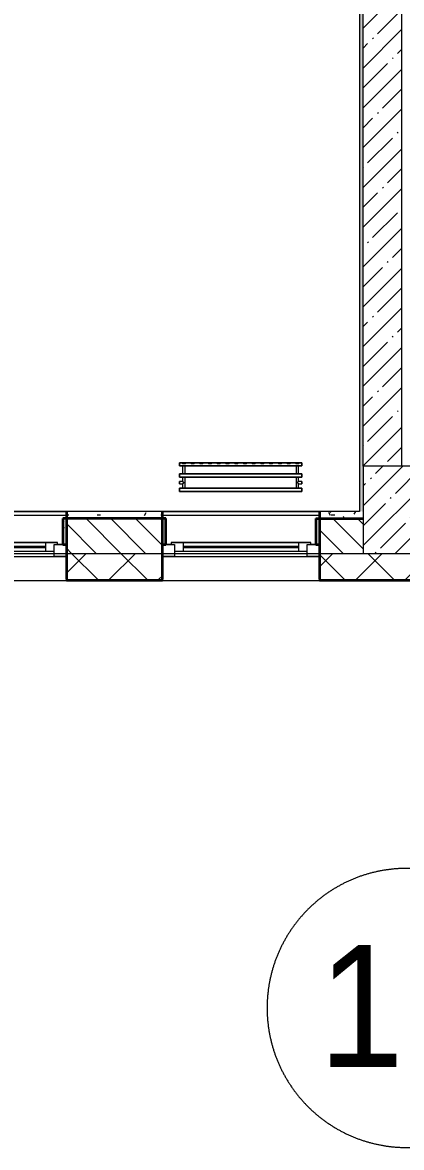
# Model space of a CAD drawing. Header units: millimetres. Extents: x 3914 to 443608, y -156176 to 78197.
# Drawn here: x 378878 to 381050, y -149483 to -143033 of the extents above; entities that cross this region are included whole.
import ezdxf

# ---------------------------------------------------------------- set-up
doc = ezdxf.new("R2010")
doc.units = ezdxf.units.MM
doc.linetypes.add('50_200_ШТРИХ_1Т_ш5_п1_п1_', pattern=[700, 500, -100, 0, -100])
for name, color, linetype, lineweight in [('A-FLOR', 7, 'Continuous', 9), ('A-GLAZ', 7, 'Continuous', 9), ('A-GLAZ-1', 7, 'Continuous', 5), ('A-WALL', 7, 'Continuous', 5), ('A-WALL-1', 7, 'Continuous', 35), ('I-WALL', 7, 'Continuous', 5), ('S-COLS', 7, 'Continuous', 9), ('S-COLS-1', 7, 'Continuous', 5), ('Оси', 7, 'Continuous', 9), ('Оси-1', 7, '50_200_ШТРИХ_1Т_ш5_п1_п1_', 9)]:
    doc.layers.add(name, color=color, linetype=linetype, lineweight=lineweight)
doc.layers.add('A-WALL-FNSH-1', color=9, linetype='Continuous', lineweight=5, true_color=0x808080)
doc.layers.add('M-EQPM-1', color=7, linetype='Continuous', lineweight=9, true_color=0xb2b2b2)
doc.styles.add('Arial', font='arial.ttf', dxfattribs={"width": 0.9, "height": 700})
pattern_1 = [(0, (315419.7, -145976.68), (243.84, 60.96), [20.117, -162.763, 20.117, -162.763, -975.36]), (0, (315419.7, -145976.68), (243.84, 60.96), [-365.76, 20.117, -345.643, 20.117, -162.763, -426.72]), (0, (315419.7, -145976.68), (243.84, 60.96), [-914.4, 20.117, -101.803, 20.117, -284.683]), (120, (315511.14, -145946.2), (-174.71291, 180.691634), [20.117, -162.763, 20.117, -162.763, -975.36]), (120, (315511.14, -145946.2), (-174.71291, 180.691634), [-365.76, 20.117, -345.643, 20.117, -162.763, -426.72]), (120, (315511.14, -145946.2), (-174.71291, 180.691634), [-914.4, 20.117, -101.803, 20.117, -284.683]), (240, (315541.62, -145824.28), (-69.12709, -241.651634), [20.117, -162.763, 20.117, -162.763, -975.36]), (240, (315541.62, -145824.28), (-69.12709, -241.651634), [-365.76, 20.117, -345.643, 20.117, -162.763, -426.72]), (240, (315541.62, -145824.28), (-69.12709, -241.651634), [-914.4, 20.117, -101.803, 20.117, -284.683])]

# ---------------------------------------------------------------- blocks, each defined once
blk = doc.blocks.new('BSC_Колонна _Прямоугольная - 500х500-V523-Объем проектирования 3 этажа')
at = {"layer": 'S-COLS-1'}
h = blk.add_hatch(dxfattribs=at)
h.set_pattern_fill('FP_16', color=256, style=0, pattern_type=2)
h.set_pattern_definition([(45, (-65660, -150), (-114.04925, 114.04925), []), (45, (-65545.95, -150), (-114.04925, 114.04925), [201.613, -40.323, 6.706, -33.617])])
h.paths.add_polyline_path([(-219.2, -250), (250, -250), (250, 250), (-250, 250), (-250, -250)])
for p, q in [((250, 250), (-250, 250)), ((-250, 250), (-250, -250)), ((250, -250), (250, 250)), ((-250, -250), (250, -250))]:
    blk.add_line(p, q, dxfattribs=at)
blk = doc.blocks.new('120_Окно_СКБ_1Ст - 120_Окно_СКБ_1Ст 900х2500_h_-22445987-Объем проектирования 3 этажа')
at = {"layer": 'A-GLAZ'}
for p, q in [((-450, -127), (-450, -57)), ((-450, -57), (-380, -57)), ((-380, -57), (-380, -127)), ((380, -127), (380, -57)), ((380, -57), (450, -57)), ((450, -57), (450, -127)), ((-380, -127), (-450, -127)), ((-380, -127), (-400, -127)), ((-400, -127), (-400, -137)), ((380, -87), (-380, -87)), ((-380, -87), (-380, -127)), ((-330, -137), (-330, -87)), ((330, -137), (330, -87)), ((380, -127), (380, -87)), ((450, -127), (380, -127)), ((400, -127), (380, -127)), ((400, -137), (400, -127)), ((-400, -137), (400, -137)), ((400, -137), (-400, -137))]:
    blk.add_line(p, q, dxfattribs=at)
at = {"layer": 'A-GLAZ-1'}
for p, q in [((450, -57), (-450, -57)), ((-430, -127), (-400, -127)), ((-330, -107), (330, -107)), ((330, -117), (-330, -117)), ((400, -127), (430, -127))]:
    blk.add_line(p, q, dxfattribs=at)
blk = doc.blocks.new('120_Окно_СКБ_2Ст - 120_Окно_СКБ_2Ст 2100х2400 _мал створка справа_-22446225-Объем проектирования 3 этажа')
at = {"layer": 'A-GLAZ'}
for p, q in [((-1050, -127), (-1050, -57)), ((-1050, -57), (-980, -57)), ((-980, -57), (-980, -127)), ((150, -127), (150, -57)), ((150, -57), (220, -57)), ((220, -57), (220, -127)), ((980, -127), (980, -57)), ((980, -57), (1050, -57)), ((1050, -57), (1050, -127)), ((-980, -127), (-1050, -127)), ((-980, -127), (-1000, -127)), ((-1000, -127), (-1000, -137)), ((150, -87), (-980, -87)), ((-980, -87), (-980, -127)), ((-930, -137), (-930, -87)), ((100, -137), (100, -87)), ((150, -127), (150, -87)), ((220, -127), (150, -127)), ((170, -127), (150, -127)), ((170, -137), (170, -127)), ((220, -127), (200, -127)), ((200, -127), (200, -137)), ((980, -87), (220, -87)), ((220, -87), (220, -127)), ((270, -137), (270, -87)), ((930, -137), (930, -87)), ((980, -127), (980, -87)), ((1050, -127), (980, -127)), ((1000, -127), (980, -127)), ((1000, -137), (1000, -127)), ((-1000, -137), (170, -137)), ((170, -137), (-1000, -137)), ((200, -137), (1000, -137)), ((1000, -137), (200, -137))]:
    blk.add_line(p, q, dxfattribs=at)
at = {"layer": 'A-GLAZ-1'}
for p, q in [((1050, -57), (-1050, -57)), ((-1030, -127), (-1000, -127)), ((-930, -107), (100, -107)), ((100, -117), (-930, -117)), ((170, -127), (200, -127)), ((270, -107), (930, -107)), ((930, -117), (270, -117)), ((1000, -127), (1030, -127))]:
    blk.add_line(p, q, dxfattribs=at)
blk = doc.blocks.new('radiator_prado_classic_z_tip_30_po exemplyaru - Classic Z Тип 30-500-V666-Объем проектирования 3 этажа')
at = {"layer": 'M-EQPM-1'}
for p, q in [((0, 228), (0, 210)), ((700, 228), (0, 228)), ((0, 210), (0, 228)), ((0, 228), (12.5, 228)), ((0, 210), (700, 210)), ((17.8, 210), (0, 210)), ((12.5, 228), (37.5, 228)), ((37.5, 228), (12.5, 228)), ((12.5, 228), (37.5, 228)), ((12.5, 228), (17.5, 223)), ((12.5, 228), (17.5, 223)), ((32.5, 223), (17.5, 223)), ((17.5, 223), (32.5, 223)), ((17.5, 210), (17.5, 164)), ((17.5, 210), (17.5, 164)), ((17.8, 210), (17.5, 210)), ((17.5, 210), (17.8, 210)), ((17.8, 210), (17.5, 210)), ((17.5, 210), (17.8, 210)), ((18.5, 210), (17.8, 210)), ((17.8, 210), (32.2, 210)), ((32.2, 210), (17.8, 210)), ((17.8, 210), (31.5, 210)), ((19.7, 210), (18.5, 210)), ((25, 210), (19.7, 210)), ((26.9, 210), (25, 210)), ((30.3, 210), (26.9, 210)), ((32.2, 210), (30.3, 210)), ((31.5, 210), (32.5, 210)), ((32.5, 210), (32.2, 210)), ((32.2, 210), (32.5, 210)), ((32.5, 210), (32.2, 210)), ((667.8, 210), (32.2, 210)), ((32.5, 223), (37.5, 228)), ((37.5, 228), (32.5, 223)), ((32.5, 164), (32.5, 210)), ((32.5, 164), (32.5, 210)), ((37.5, 228), (62.5, 228)), ((62.5, 228), (87.5, 228)), ((87.5, 228), (62.5, 228)), ((62.5, 228), (87.5, 228)), ((62.5, 228), (67.5, 223)), ((62.5, 228), (67.5, 223)), ((82.5, 223), (67.5, 223)), ((67.5, 223), (82.5, 223)), ((82.5, 223), (87.5, 228)), ((87.5, 228), (82.5, 223)), ((87.5, 228), (112.5, 228)), ((112.5, 228), (137.5, 228)), ((137.5, 228), (112.5, 228)), ((112.5, 228), (137.5, 228)), ((112.5, 228), (117.5, 223)), ((112.5, 228), (117.5, 223)), ((132.5, 223), (117.5, 223)), ((117.5, 223), (132.5, 223)), ((132.5, 223), (137.5, 228)), ((137.5, 228), (132.5, 223)), ((137.5, 228), (162.5, 228)), ((162.5, 228), (187.5, 228)), ((187.5, 228), (162.5, 228)), ((162.5, 228), (187.5, 228)), ((162.5, 228), (167.5, 223)), ((162.5, 228), (167.5, 223)), ((182.5, 223), (167.5, 223)), ((167.5, 223), (182.5, 223)), ((182.5, 223), (187.5, 228)), ((187.5, 228), (182.5, 223)), ((187.5, 228), (212.5, 228)), ((212.5, 228), (237.5, 228)), ((237.5, 228), (212.5, 228)), ((212.5, 228), (237.5, 228)), ((212.5, 228), (217.5, 223)), ((212.5, 228), (217.5, 223)), ((232.5, 223), (217.5, 223)), ((217.5, 223), (232.5, 223)), ((232.5, 223), (237.5, 228)), ((237.5, 228), (232.5, 223)), ((237.5, 228), (262.5, 228)), ((262.5, 228), (287.5, 228)), ((287.5, 228), (262.5, 228)), ((262.5, 228), (287.5, 228)), ((262.5, 228), (267.5, 223)), ((262.5, 228), (267.5, 223)), ((282.5, 223), (267.5, 223)), ((267.5, 223), (282.5, 223)), ((282.5, 223), (287.5, 228)), ((287.5, 228), (282.5, 223)), ((287.5, 228), (312.5, 228)), ((312.5, 228), (337.5, 228)), ((337.5, 228), (312.5, 228)), ((312.5, 228), (337.5, 228)), ((312.5, 228), (317.5, 223)), ((312.5, 228), (317.5, 223)), ((332.5, 223), (317.5, 223)), ((317.5, 223), (332.5, 223)), ((332.5, 223), (337.5, 228)), ((337.5, 228), (332.5, 223)), ((337.5, 228), (362.5, 228)), ((362.5, 228), (387.5, 228)), ((387.5, 228), (362.5, 228)), ((362.5, 228), (387.5, 228)), ((362.5, 228), (367.5, 223)), ((362.5, 228), (367.5, 223)), ((382.5, 223), (367.5, 223)), ((367.5, 223), (382.5, 223)), ((382.5, 223), (387.5, 228)), ((387.5, 228), (382.5, 223)), ((387.5, 228), (412.5, 228)), ((412.5, 228), (437.5, 228)), ((437.5, 228), (412.5, 228)), ((412.5, 228), (437.5, 228)), ((412.5, 228), (417.5, 223)), ((412.5, 228), (417.5, 223)), ((432.5, 223), (417.5, 223)), ((417.5, 223), (432.5, 223)), ((432.5, 223), (437.5, 228)), ((437.5, 228), (432.5, 223)), ((437.5, 228), (462.5, 228)), ((462.5, 228), (487.5, 228)), ((487.5, 228), (462.5, 228)), ((462.5, 228), (487.5, 228)), ((462.5, 228), (467.5, 223)), ((462.5, 228), (467.5, 223)), ((482.5, 223), (467.5, 223)), ((467.5, 223), (482.5, 223)), ((482.5, 223), (487.5, 228)), ((487.5, 228), (482.5, 223)), ((487.5, 228), (512.5, 228)), ((512.5, 228), (537.5, 228)), ((537.5, 228), (512.5, 228)), ((512.5, 228), (537.5, 228)), ((512.5, 228), (517.5, 223)), ((512.5, 228), (517.5, 223)), ((532.5, 223), (517.5, 223)), ((517.5, 223), (532.5, 223)), ((532.5, 223), (537.5, 228)), ((537.5, 228), (532.5, 223)), ((538.6, 228), (562.5, 228)), ((562.5, 228), (587.5, 228)), ((587.5, 228), (562.5, 228)), ((562.5, 228), (587.5, 228)), ((562.5, 228), (567.5, 223)), ((562.5, 228), (567.5, 223)), ((582.5, 223), (567.5, 223)), ((567.5, 223), (582.5, 223)), ((582.5, 223), (587.5, 228)), ((587.5, 228), (582.5, 223)), ((587.5, 228), (612.5, 228)), ((612.5, 228), (637.5, 228)), ((637.5, 228), (612.5, 228)), ((612.5, 228), (637.5, 228)), ((612.5, 228), (617.5, 223)), ((617.5, 223), (612.5, 228)), ((632.5, 223), (617.5, 223)), ((617.5, 223), (632.5, 223)), ((632.5, 223), (637.5, 228)), ((637.5, 228), (632.5, 223)), ((637.5, 228), (662.5, 228)), ((662.5, 228), (687.5, 228)), ((687.5, 228), (662.5, 228)), ((662.5, 228), (687.5, 228)), ((662.5, 228), (667.5, 223)), ((662.5, 228), (667.5, 223)), ((682.5, 223), (667.5, 223)), ((667.5, 223), (682.5, 223)), ((667.5, 210), (667.5, 164)), ((667.5, 210), (667.5, 164)), ((667.8, 210), (667.5, 210)), ((667.5, 210), (669.7, 210)), ((667.8, 210), (667.5, 210)), ((667.5, 210), (667.8, 210)), ((682.2, 210), (667.8, 210)), ((669.7, 210), (667.8, 210)), ((667.8, 210), (682.2, 210)), ((669.7, 210), (682.5, 210)), ((671.2, 210), (669.7, 210)), ((673.1, 210), (671.2, 210)), ((675, 210), (673.1, 210)), ((676.9, 210), (675, 210)), ((678.7, 210), (676.9, 210)), ((680.3, 210), (678.7, 210)), ((681.5, 210), (680.3, 210)), ((682.2, 210), (681.5, 210)), ((682.5, 210), (682.2, 210)), ((682.5, 210), (682.2, 210)), ((682.2, 210), (682.5, 210)), ((700, 210), (682.2, 210)), ((682.5, 223), (687.5, 228)), ((687.5, 228), (682.5, 223)), ((682.5, 164), (682.5, 210)), ((682.5, 164), (682.5, 210)), ((687.5, 228), (700, 228)), ((700, 210), (700, 228)), ((700, 228), (700, 210)), ((700, 164), (0, 164)), ((0, 164), (0, 146)), ((0, 146), (0, 164)), ((0, 164), (17.8, 164)), ((0, 146), (700, 146)), ((18.5, 146), (0, 146)), ((17.8, 164), (17.5, 164)), ((17.5, 164), (17.8, 164)), ((17.8, 164), (17.5, 164)), ((17.5, 164), (19.7, 164)), ((17.5, 146), (17.5, 121.5)), ((17.5, 146), (17.5, 121.5)), ((17.5, 146), (18.5, 146)), ((18.5, 146), (17.5, 146)), ((17.5, 146), (18.5, 146)), ((23.1, 146), (17.5, 146)), ((21.2, 164), (17.8, 164)), ((17.8, 164), (32.2, 164)), ((32.2, 164), (17.8, 164)), ((18.5, 146), (19.7, 146)), ((32.2, 146), (18.5, 146)), ((18.5, 146), (32.2, 146)), ((19.7, 164), (32.5, 164)), ((19.7, 146), (21.2, 146)), ((23.1, 164), (21.2, 164)), ((21.2, 146), (23.1, 146)), ((25, 164), (23.1, 164)), ((23.1, 146), (32.2, 146)), ((32.5, 146), (23.1, 146)), ((26.9, 164), (25, 164)), ((28.7, 164), (26.9, 164)), ((30.3, 164), (28.7, 164)), ((31.5, 164), (30.3, 164)), ((32.2, 164), (31.5, 164)), ((32.5, 164), (32.2, 164)), ((32.2, 164), (32.5, 164)), ((32.5, 164), (32.2, 164)), ((32.2, 164), (667.8, 164)), ((32.2, 146), (32.5, 146)), ((32.5, 146), (32.2, 146)), ((32.2, 146), (32.5, 146)), ((667.8, 146), (32.2, 146)), ((32.5, 82), (32.5, 146)), ((32.5, 82), (32.5, 146)), ((667.8, 164), (667.5, 164)), ((667.5, 164), (667.8, 164)), ((667.8, 164), (667.5, 164)), ((667.5, 164), (667.8, 164)), ((667.5, 146), (667.5, 82)), ((667.5, 146), (667.5, 82)), ((667.5, 146), (667.8, 146)), ((667.8, 146), (667.5, 146)), ((667.5, 146), (667.8, 146)), ((667.8, 146), (667.5, 146)), ((682.2, 164), (667.8, 164)), ((667.8, 164), (668.5, 164)), ((681.5, 164), (667.8, 164)), ((667.8, 164), (682.2, 164)), ((667.8, 146), (681.5, 146)), ((668.5, 146), (667.8, 146)), ((667.8, 146), (680.3, 146)), ((681.5, 146), (667.8, 146)), ((668.5, 164), (669.7, 164)), ((669.7, 146), (668.5, 146)), ((669.7, 164), (671.2, 164)), ((671.2, 146), (669.7, 146)), ((671.2, 164), (673.1, 164)), ((673.1, 146), (671.2, 146)), ((673.1, 164), (675, 164)), ((675, 146), (673.1, 146)), ((675, 164), (681.5, 164)), ((676.9, 146), (675, 146)), ((678.7, 146), (676.9, 146)), ((680.3, 146), (678.7, 146)), ((681.5, 146), (680.3, 146)), ((680.3, 146), (681.5, 146)), ((681.5, 164), (682.2, 164)), ((682.2, 164), (681.5, 164)), ((681.5, 146), (682.5, 146)), ((682.2, 146), (681.5, 146)), ((681.5, 146), (682.2, 146)), ((682.2, 146), (681.5, 146)), ((700, 146), (681.5, 146)), ((682.5, 164), (682.2, 164)), ((682.2, 164), (682.5, 164)), ((682.5, 164), (682.2, 164)), ((682.2, 164), (682.5, 164)), ((682.2, 164), (700, 164)), ((682.5, 146), (682.2, 146)), ((682.2, 146), (682.5, 146)), ((682.5, 146), (682.2, 146)), ((682.5, 121.5), (682.5, 146)), ((682.5, 121.5), (682.5, 146)), ((700, 146), (700, 164)), ((700, 164), (700, 146)), ((17.5, 121.5), (0, 121.5)), ((17.5, 121.5), (0, 121.5)), ((0, 121.5), (0, 120.5)), ((0, 106.5), (0, 121.5)), ((0, 120.5), (0, 115.9)), ((0, 120.5), (0, 119.3)), ((0, 114), (0, 120.5)), ((0, 120.5), (0, 120.5)), ((0, 119.3), (0, 117.8)), ((0, 117.8), (0, 114)), ((0, 115.9), (0, 112.1)), ((0, 114), (0, 110.3)), ((0, 107.5), (0, 114)), ((0, 112.1), (0, 108.7)), ((0, 110.3), (0, 108.7)), ((0, 108.7), (0, 107.5)), ((0, 108.7), (0, 107.5)), ((0, 107.5), (0, 106.5)), ((0, 107.5), (0, 107.5)), ((0, 106.5), (17.5, 106.5)), ((0, 106.5), (17.5, 106.5)), ((700, 82), (0, 82)), ((0, 82), (0, 64)), ((0, 64), (0, 82)), ((0, 82), (18.5, 82)), ((17.5, 106.5), (17.5, 82)), ((17.5, 106.5), (17.5, 82)), ((18.5, 82), (17.5, 82)), ((17.5, 82), (18.5, 82)), ((18.5, 82), (17.5, 82)), ((17.5, 82), (30.3, 82)), ((19.7, 82), (18.5, 82)), ((18.5, 82), (32.2, 82)), ((32.2, 82), (18.5, 82)), ((21.2, 82), (19.7, 82)), ((32.2, 82), (21.2, 82)), ((30.3, 82), (32.5, 82)), ((32.5, 82), (32.2, 82)), ((32.2, 82), (32.5, 82)), ((32.5, 82), (32.2, 82)), ((32.2, 82), (667.8, 82)), ((667.8, 82), (667.5, 82)), ((667.5, 82), (667.8, 82)), ((667.8, 82), (667.5, 82)), ((667.5, 82), (667.8, 82)), ((681.5, 82), (667.8, 82)), ((667.8, 82), (668.5, 82)), ((681.5, 82), (667.8, 82)), ((667.8, 82), (681.5, 82)), ((668.5, 82), (669.7, 82)), ((669.7, 82), (671.2, 82)), ((671.2, 82), (673.1, 82)), ((673.1, 82), (675, 82)), ((675, 82), (676.9, 82)), ((676.9, 82), (678.7, 82)), ((678.7, 82), (680.3, 82)), ((680.3, 82), (681.5, 82)), ((682.5, 82), (681.5, 82)), ((681.5, 82), (682.2, 82)), ((682.5, 82), (681.5, 82)), ((681.5, 82), (682.5, 82)), ((681.5, 82), (700, 82)), ((682.2, 82), (682.5, 82)), ((700, 121.5), (682.5, 121.5)), ((700, 121.5), (682.5, 121.5)), ((682.5, 82), (682.5, 106.5)), ((682.5, 106.5), (700, 106.5)), ((682.5, 82), (682.5, 106.5)), ((682.5, 106.5), (700, 106.5)), ((700, 121.5), (700, 106.5)), ((700, 120.5), (700, 121.5)), ((700, 121.5), (700, 120.5)), ((700, 120.5), (700, 121.5)), ((700, 119.3), (700, 120.5)), ((700, 120.5), (700, 112.1)), ((700, 107.5), (700, 120.5)), ((700, 107.5), (700, 119.3)), ((700, 112.1), (700, 107.5)), ((700, 106.5), (700, 107.5)), ((700, 107.5), (700, 106.5)), ((700, 106.5), (700, 107.5)), ((700, 64), (700, 82)), ((700, 82), (700, 64)), ((700, 64), (0, 64)), ((0, 64), (700, 64))]:
    blk.add_line(p, q, dxfattribs=at)
for points, knots in [([(18.5, 120.5), (18.4, 120.6), (18.3, 120.7), (18.1, 120.9), (17.9, 121.1), (17.8, 121.2), (17.7, 121.3), (17.5, 121.5), (17.5, 121.5), (17.5, 121.5)], [0.7142857, 0.7142857, 0.7142857, 0.7142857, 0.75, 0.7857143, 0.8214286, 0.8571429, 0.8928571, 0.9285714, 1, 1, 1, 1]), ([(17.5, 121.5), (17.5, 121.5), (17.5, 121.5), (17.7, 121.3), (17.8, 121.2), (17.9, 121.1), (18.1, 120.9), (18.3, 120.7), (18.4, 120.6), (18.5, 120.5)], [0, 0, 0, 0, 0.0714286, 0.1071429, 0.1428571, 0.1785714, 0.2142857, 0.25, 0.2857143, 0.2857143, 0.2857143, 0.2857143]), ([(17.5, 121.5), (17.5, 121.5), (17.5, 121.5), (17.7, 121.3), (17.8, 121.2), (17.9, 121.1), (18.1, 120.9), (18.3, 120.7), (18.4, 120.6), (18.5, 120.5)], [0, 0, 0, 0, 0.0714286, 0.1071429, 0.1428571, 0.1785714, 0.2142857, 0.25, 0.2857143, 0.2857143, 0.2857143, 0.2857143]), ([(25, 114), (24.5, 114.5), (23.6, 115.4), (22.4, 116.6), (21.6, 117.4), (21.1, 117.9), (20.8, 118.2), (20.5, 118.5), (20.2, 118.8), (19.8, 119.1), (19.6, 119.4), (19.3, 119.7), (19, 120), (18.7, 120.3), (18.5, 120.5), (18.3, 120.7), (18.1, 120.9), (17.9, 121.1), (17.8, 121.2), (17.7, 121.3), (17.5, 121.5), (17.5, 121.5), (17.5, 121.5)], [0, 0, 0, 0, 0.142857, 0.285714, 0.357143, 0.392857, 0.428571, 0.464286, 0.5, 0.535714, 0.571429, 0.607143, 0.642857, 0.678571, 0.714286, 0.75, 0.785714, 0.821429, 0.857143, 0.892857, 0.928571, 1, 1, 1, 1]), ([(17.5, 106.5), (17.5, 106.5), (17.5, 106.5), (17.7, 106.7), (17.8, 106.8), (17.9, 106.9), (18.1, 107.1), (18.3, 107.3), (18.5, 107.5), (18.7, 107.7), (19, 108), (19.3, 108.3), (19.6, 108.6), (19.8, 108.9), (20.3, 109.3), (20.7, 109.7), (21.1, 110.1), (21.6, 110.6), (22.4, 111.4), (23.6, 112.6), (24.5, 113.5), (25, 114)], [0, 0, 0, 0, 0.071429, 0.107143, 0.142857, 0.178571, 0.214286, 0.25, 0.285714, 0.321429, 0.357143, 0.392857, 0.428571, 0.464286, 0.5, 0.571429, 0.607143, 0.642857, 0.714286, 0.857143, 1, 1, 1, 1]), ([(17.5, 106.5), (17.5, 106.5), (17.5, 106.5), (17.7, 106.7), (17.8, 106.8), (17.9, 106.9), (18.1, 107.1), (18.3, 107.3), (18.4, 107.4), (18.5, 107.5)], [0, 0, 0, 0, 0.0714286, 0.1071429, 0.1428571, 0.1785714, 0.2142857, 0.25, 0.2857143, 0.2857143, 0.2857143, 0.2857143]), ([(18.5, 107.5), (18.4, 107.4), (18.3, 107.3), (18.1, 107.1), (17.9, 106.9), (17.8, 106.8), (17.7, 106.7), (17.5, 106.5), (17.5, 106.5), (17.5, 106.5)], [0.7142857, 0.7142857, 0.7142857, 0.7142857, 0.75, 0.7857143, 0.8214286, 0.8571429, 0.8928571, 0.9285714, 1, 1, 1, 1]), ([(18.5, 107.5), (18.4, 107.4), (18.3, 107.3), (18.1, 107.1), (17.9, 106.9), (17.8, 106.8), (17.7, 106.7), (17.5, 106.5), (17.5, 106.5), (17.5, 106.5)], [0.7142857, 0.7142857, 0.7142857, 0.7142857, 0.75, 0.7857143, 0.8214286, 0.8571429, 0.8928571, 0.9285714, 1, 1, 1, 1]), ([(22.1, 116.9), (21.9, 117.1), (21.6, 117.4), (21.1, 117.9), (20.8, 118.2), (20.5, 118.5), (20.2, 118.8), (19.9, 119.2), (19.7, 119.3), (19.6, 119.4)], [0.2857143, 0.2857143, 0.2857143, 0.2857143, 0.3571429, 0.3928571, 0.4285714, 0.4642857, 0.5, 0.5357143, 0.5714286, 0.5714286, 0.5714286, 0.5714286]), ([(19.6, 119.4), (19.7, 119.3), (19.9, 119.2), (20.3, 118.7), (20.7, 118.3), (21.1, 117.9), (21.6, 117.4), (21.9, 117.1), (22.1, 116.9)], [0.4285714, 0.4285714, 0.4285714, 0.4285714, 0.4642857, 0.5, 0.5714286, 0.6071429, 0.6428571, 0.7142857, 0.7142857, 0.7142857, 0.7142857]), ([(19.6, 119.4), (19.7, 119.3), (19.8, 119.1), (20.3, 118.7), (20.7, 118.3), (21.1, 117.9), (21.6, 117.4), (21.9, 117.1), (22.1, 116.9)], [0.4285714, 0.4285714, 0.4285714, 0.4285714, 0.4642857, 0.5, 0.5714286, 0.6071429, 0.6428571, 0.7142857, 0.7142857, 0.7142857, 0.7142857]), ([(19.6, 108.6), (19.7, 108.7), (19.9, 108.8), (20.3, 109.3), (20.7, 109.7), (21.1, 110.1), (21.6, 110.6), (21.9, 110.9), (22.1, 111.1)], [0.4285714, 0.4285714, 0.4285714, 0.4285714, 0.4642857, 0.5, 0.5714286, 0.6071429, 0.6428571, 0.7142857, 0.7142857, 0.7142857, 0.7142857]), ([(22.1, 111.1), (21.9, 110.9), (21.6, 110.6), (21.1, 110.1), (20.8, 109.8), (20.5, 109.5), (20.2, 109.2), (19.9, 108.8), (19.7, 108.7), (19.6, 108.6)], [0.2857143, 0.2857143, 0.2857143, 0.2857143, 0.3571429, 0.3928571, 0.4285714, 0.4642857, 0.5, 0.5357143, 0.5714286, 0.5714286, 0.5714286, 0.5714286]), ([(22.1, 111.1), (21.9, 110.9), (21.6, 110.6), (21.1, 110.1), (20.8, 109.8), (20.5, 109.5), (20.2, 109.2), (19.8, 108.9), (19.7, 108.7), (19.6, 108.6)], [0.2857143, 0.2857143, 0.2857143, 0.2857143, 0.3571429, 0.3928571, 0.4285714, 0.4642857, 0.5, 0.5357143, 0.5714286, 0.5714286, 0.5714286, 0.5714286]), ([(675, 114), (675.5, 114.5), (676.4, 115.4), (677.6, 116.6), (678.4, 117.4), (678.9, 117.9), (679.2, 118.2), (679.5, 118.5), (679.8, 118.8), (680.1, 119.2), (680.4, 119.4), (680.7, 119.7), (681, 120), (681.3, 120.3), (681.5, 120.5), (681.7, 120.7), (681.9, 120.9), (682.1, 121.1), (682.2, 121.2), (682.3, 121.3), (682.5, 121.5), (682.5, 121.5), (682.5, 121.5)], [0, 0, 0, 0, 0.142857, 0.285714, 0.357143, 0.392857, 0.428571, 0.464286, 0.5, 0.535714, 0.571429, 0.607143, 0.642857, 0.678571, 0.714286, 0.75, 0.785714, 0.821429, 0.857143, 0.892857, 0.928571, 1, 1, 1, 1]), ([(682.5, 106.5), (682.5, 106.5), (682.5, 106.5), (682.3, 106.7), (682.2, 106.8), (682.1, 106.9), (681.9, 107.1), (681.7, 107.3), (681.5, 107.5), (681.3, 107.7), (681, 108), (680.7, 108.3), (680.4, 108.6), (680.1, 108.8), (679.7, 109.3), (679.3, 109.7), (678.9, 110.1), (678.4, 110.6), (677.6, 111.4), (676.4, 112.6), (675.5, 113.5), (675, 114)], [0, 0, 0, 0, 0.071429, 0.107143, 0.142857, 0.178571, 0.214286, 0.25, 0.285714, 0.321429, 0.357143, 0.392857, 0.428571, 0.464286, 0.5, 0.571429, 0.607143, 0.642857, 0.714286, 0.857143, 1, 1, 1, 1]), ([(680.4, 119.4), (680.3, 119.3), (680.1, 119.2), (679.7, 118.7), (679.3, 118.3), (678.9, 117.9), (678.4, 117.4), (678.1, 117.1), (677.9, 116.9)], [0.4285714, 0.4285714, 0.4285714, 0.4285714, 0.4642857, 0.5, 0.5714286, 0.6071429, 0.6428571, 0.7142857, 0.7142857, 0.7142857, 0.7142857]), ([(680.4, 119.4), (680.3, 119.3), (680.1, 119.2), (679.7, 118.7), (679.3, 118.3), (678.9, 117.9), (678.4, 117.4), (678.1, 117.1), (677.9, 116.9)], [0.4285714, 0.4285714, 0.4285714, 0.4285714, 0.4642857, 0.5, 0.5714286, 0.6071429, 0.6428571, 0.7142857, 0.7142857, 0.7142857, 0.7142857]), ([(677.9, 116.9), (678.1, 117.1), (678.4, 117.4), (678.9, 117.9), (679.2, 118.2), (679.5, 118.5), (679.8, 118.8), (680.1, 119.2), (680.3, 119.3), (680.4, 119.4)], [0.2857143, 0.2857143, 0.2857143, 0.2857143, 0.3571429, 0.3928571, 0.4285714, 0.4642857, 0.5, 0.5357143, 0.5714286, 0.5714286, 0.5714286, 0.5714286]), ([(677.9, 111.1), (678.1, 110.9), (678.4, 110.6), (678.9, 110.1), (679.2, 109.8), (679.5, 109.5), (679.8, 109.2), (680.1, 108.8), (680.3, 108.7), (680.4, 108.6)], [0.2857143, 0.2857143, 0.2857143, 0.2857143, 0.3571429, 0.3928571, 0.4285714, 0.4642857, 0.5, 0.5357143, 0.5714286, 0.5714286, 0.5714286, 0.5714286]), ([(677.9, 111.1), (678.1, 110.9), (678.4, 110.6), (678.9, 110.1), (679.2, 109.8), (679.5, 109.5), (679.8, 109.2), (680.1, 108.8), (680.3, 108.7), (680.4, 108.6)], [0.2857143, 0.2857143, 0.2857143, 0.2857143, 0.3571429, 0.3928571, 0.4285714, 0.4642857, 0.5, 0.5357143, 0.5714286, 0.5714286, 0.5714286, 0.5714286]), ([(680.4, 108.6), (680.3, 108.7), (680.1, 108.8), (679.7, 109.3), (679.3, 109.7), (678.9, 110.1), (678.4, 110.6), (678.1, 110.9), (677.9, 111.1)], [0.4285714, 0.4285714, 0.4285714, 0.4285714, 0.4642857, 0.5, 0.5714286, 0.6071429, 0.6428571, 0.7142857, 0.7142857, 0.7142857, 0.7142857]), ([(682.5, 121.5), (682.5, 121.5), (682.5, 121.5), (682.3, 121.3), (682.2, 121.2), (682.1, 121.1), (681.9, 120.9), (681.7, 120.7), (681.6, 120.6), (681.5, 120.5)], [0, 0, 0, 0, 0.0714286, 0.1071429, 0.1428571, 0.1785714, 0.2142857, 0.25, 0.2857143, 0.2857143, 0.2857143, 0.2857143]), ([(682.5, 121.5), (682.5, 121.5), (682.5, 121.5), (682.3, 121.3), (682.2, 121.2), (682.1, 121.1), (681.9, 120.9), (681.7, 120.7), (681.6, 120.6), (681.5, 120.5)], [0, 0, 0, 0, 0.0714286, 0.1071429, 0.1428571, 0.1785714, 0.2142857, 0.25, 0.2857143, 0.2857143, 0.2857143, 0.2857143]), ([(681.5, 120.5), (681.6, 120.6), (681.7, 120.7), (681.9, 120.9), (682.1, 121.1), (682.2, 121.2), (682.3, 121.3), (682.5, 121.5), (682.5, 121.5), (682.5, 121.5)], [0.7142857, 0.7142857, 0.7142857, 0.7142857, 0.75, 0.7857143, 0.8214286, 0.8571429, 0.8928571, 0.9285714, 1, 1, 1, 1]), ([(681.5, 107.5), (681.6, 107.4), (681.7, 107.3), (681.9, 107.1), (682.1, 106.9), (682.2, 106.8), (682.3, 106.7), (682.5, 106.5), (682.5, 106.5), (682.5, 106.5)], [0.7142857, 0.7142857, 0.7142857, 0.7142857, 0.75, 0.7857143, 0.8214286, 0.8571429, 0.8928571, 0.9285714, 1, 1, 1, 1]), ([(681.5, 107.5), (681.6, 107.4), (681.7, 107.3), (681.9, 107.1), (682.1, 106.9), (682.2, 106.8), (682.3, 106.7), (682.5, 106.5), (682.5, 106.5), (682.5, 106.5)], [0.7142857, 0.7142857, 0.7142857, 0.7142857, 0.75, 0.7857143, 0.8214286, 0.8571429, 0.8928571, 0.9285714, 1, 1, 1, 1]), ([(682.5, 106.5), (682.5, 106.5), (682.5, 106.5), (682.3, 106.7), (682.2, 106.8), (682.1, 106.9), (681.9, 107.1), (681.7, 107.3), (681.6, 107.4), (681.5, 107.5)], [0, 0, 0, 0, 0.0714286, 0.1071429, 0.1428571, 0.1785714, 0.2142857, 0.25, 0.2857143, 0.2857143, 0.2857143, 0.2857143])]:
    blk.add_open_spline(points, degree=3, knots=knots, dxfattribs=at)
for points in [[(19.6, 119.4), (19.5, 119.5), (19.3, 119.7), (19, 120), (18.7, 120.3), (18.6, 120.4), (18.5, 120.5)], [(18.5, 120.5), (18.6, 120.4), (18.7, 120.3), (19, 120), (19.3, 119.7), (19.5, 119.5), (19.6, 119.4)], [(18.5, 120.5), (18.6, 120.4), (18.7, 120.3), (19, 120), (19.3, 119.7), (19.5, 119.5), (19.6, 119.4)], [(18.5, 107.5), (18.6, 107.6), (18.7, 107.7), (19, 108), (19.3, 108.3), (19.5, 108.5), (19.6, 108.6)], [(19.6, 108.6), (19.5, 108.5), (19.3, 108.3), (19, 108), (18.7, 107.7), (18.6, 107.6), (18.5, 107.5)], [(19.6, 108.6), (19.5, 108.5), (19.3, 108.3), (19, 108), (18.7, 107.7), (18.6, 107.6), (18.5, 107.5)], [(25, 114), (24.5, 114.5), (23.6, 115.4), (22.6, 116.4), (22.1, 116.9)], [(22.1, 116.9), (22.6, 116.4), (23.6, 115.4), (24.5, 114.5), (25, 114)], [(22.1, 116.9), (22.6, 116.4), (23.6, 115.4), (24.5, 114.5), (25, 114)], [(22.1, 111.1), (22.6, 111.6), (23.6, 112.6), (24.5, 113.5), (25, 114)], [(25, 114), (24.5, 113.5), (23.6, 112.6), (22.6, 111.6), (22.1, 111.1)], [(23.6, 112.6), (23.1, 112.1), (22.6, 111.6), (22.1, 111.1)], [(25, 114), (24.5, 113.5), (24, 113), (23.6, 112.6)], [(677.9, 116.9), (677.4, 116.4), (676.4, 115.4), (675.5, 114.5), (675, 114)], [(676.4, 115.4), (676, 115), (675.5, 114.5), (675, 114)], [(675, 114), (675.5, 114.5), (676, 115), (676.4, 115.4)], [(675, 114), (675.5, 113.5), (676.4, 112.6), (677.4, 111.6), (677.9, 111.1)], [(675, 114), (675.5, 113.5), (676.4, 112.6), (677.4, 111.6), (677.9, 111.1)], [(677.9, 111.1), (677.4, 111.6), (676.4, 112.6), (675.5, 113.5), (675, 114)], [(677.9, 116.9), (677.4, 116.4), (676.9, 115.9), (676.4, 115.4)], [(676.4, 115.4), (676.9, 115.9), (677.4, 116.4), (677.9, 116.9)], [(681.5, 120.5), (681.4, 120.4), (681.3, 120.3), (681, 120), (680.7, 119.7), (680.5, 119.5), (680.4, 119.4)], [(681.5, 120.5), (681.4, 120.4), (681.3, 120.3), (681, 120), (680.7, 119.7), (680.5, 119.5), (680.4, 119.4)], [(680.4, 119.4), (680.5, 119.5), (680.7, 119.7), (681, 120), (681.3, 120.3), (681.4, 120.4), (681.5, 120.5)], [(680.4, 108.6), (680.5, 108.5), (680.7, 108.3), (681, 108), (681.3, 107.7), (681.4, 107.6), (681.5, 107.5)], [(680.4, 108.6), (680.5, 108.5), (680.7, 108.3), (681, 108), (681.3, 107.7), (681.4, 107.6), (681.5, 107.5)], [(681.5, 107.5), (681.4, 107.6), (681.3, 107.7), (681, 108), (680.7, 108.3), (680.5, 108.5), (680.4, 108.6)]]:
    blk.add_open_spline(points, degree=3, dxfattribs=at)
blk = doc.blocks.new('Ось сетки - D8-29747960-Объем проектирования 3 этажа')
at = {"layer": 'Оси-1'}
for start, end in [(360, 180), (180, 360)]:
    blk.add_arc((0, 0), 4, start, end, dxfattribs=at)

msp = doc.modelspace()

# ---------------------------------------------------------------- hatches: boundary and pattern name
at = {"layer": 'A-WALL'}
h = msp.add_hatch(dxfattribs=at)
h.set_pattern_fill('FP_2', color=256, style=0, pattern_type=2)
h.set_pattern_definition([(135, (315419.7, -145976.68), (-70.71068, -70.71068), [])])
h.paths.add_polyline_path([(380738.5, -146076.7), (380829.7, -146076.7), (380829.7, -145876.7), (380579.7, -145876.7), (380579.7, -146076.7), (380720.6, -146076.7)])
h.paths.add_polyline_path([(368079.7, -146076.7), (368079.1, -145876.7), (367829.7, -145876.7), (367829.7, -146076.7), (368079.1, -146076.7)])
h.paths.add_polyline_path([(366429.7, -146076.7), (366429.7, -145876.7), (365679.7, -145876.7), (365679.7, -146076.7), (366175.5, -146076.7)])
h.paths.add_polyline_path([(370179.7, -146076.7), (370929.7, -146076.7), (370929.7, -145876.7), (370179.7, -145876.7)])
h.paths.add_polyline_path([(379129.7, -146076.7), (379679.7, -146076.7), (379679.7, -145876.7), (379129.7, -145876.7)])
h.paths.add_polyline_path([(377029.7, -146076.7), (377029.7, -145876.7), (376829.7, -145876.7), (376829.7, -146076.7)])
h.paths.add_polyline_path([(357179.7, -146076.7), (357179.7, -145876.7), (356559.7, -145876.7), (356559.7, -146076.7)])
h.paths.add_polyline_path([(358329.7, -146076.7), (358329.7, -145876.7), (358079.7, -145876.7), (358079.7, -146076.7)])
h.paths.add_polyline_path([(373229.7, -146076.7), (373229.7, -145876.7), (372329.7, -145876.7), (372329.7, -146076.7), (372702.2, -146076.7)])
h.paths.add_polyline_path([(358829.7, -146076.7), (359729.7, -146076.7), (359729.7, -145876.7), (358829.7, -145876.7), (358829.7, -145881.9)])
h.paths.add_polyline_path([(363329.7, -146076.7), (363579.7, -146076.7), (363579.7, -145876.7), (363329.7, -145876.7)])
h.paths.add_polyline_path([(353959.7, -146076.7), (353959.7, -145876.7), (353909.7, -145876.7), (353909.7, -146076.7)])
h.paths.add_polyline_path([(353409.7, -146076.7), (353409.7, -145876.7), (352842.7, -145876.7), (352842.7, -146076.7), (353122.2, -146076.7)])
h.paths.add_polyline_path([(351389.7, -146076.7), (351942.7, -146076.7), (351942.7, -145876.7), (351389.7, -145876.7), (351389.7, -146024.7)])
h.paths.add_polyline_path([(341829.4, -146076.7), (341829.4, -145876.7), (341579.7, -145876.7), (341579.7, -146076.7)])
h.paths.add_polyline_path([(334779.7, -146076.7), (336129.7, -146076.7), (336129.7, -145876.7), (334779.7, -145876.7), (334779.7, -145990.6)])
h.paths.add_polyline_path([(337929.7, -146076.7), (338129.7, -146076.7), (338129.7, -145876.7), (337929.7, -145876.7), (337929.7, -146068.6)])
h.paths.add_polyline_path([(345229.4, -146076.7), (345402.5, -146076.7), (345402.5, -145876.7), (345229.4, -145876.7), (345229.4, -146046.8)])
h.paths.add_polyline_path([(346302.5, -146076.7), (347529.7, -146076.7), (347529.7, -145876.7), (346302.5, -145876.7), (346302.5, -146022.4)])
h.paths.add_polyline_path([(349289.7, -146076.7), (349289.7, -145876.7), (349029.7, -145876.7), (349029.7, -146076.7), (349049.7, -146076.7)])
h.paths.add_polyline_path([(340979.7, -146076.7), (340979.7, -145876.7), (340229.7, -145876.7), (340229.7, -146076.7)])
h.paths.add_polyline_path([(337329.7, -146076.7), (337329.7, -145876.7), (337029.7, -145876.7), (337029.7, -146076.7)])
h.paths.add_polyline_path([(330279.7, -146076.7), (331029.7, -146076.7), (331029.7, -145876.7), (330279.7, -145876.7)])
h.paths.add_polyline_path([(332079.7, -146076.7), (332079.7, -145876.7), (331929.7, -145876.7), (331929.7, -146076.7)])
h.paths.add_polyline_path([(325779.4, -146076.7), (326529.7, -146076.7), (326529.7, -145876.7), (325779.4, -145876.7)])
h.paths.add_polyline_path([(327559.7, -146076.7), (327579.7, -146076.7), (327579.7, -145876.7), (327429.7, -145876.7), (327429.7, -146076.7)])
h.paths.add_polyline_path([(322664.5, -146076.7), (323079.7, -146076.7), (323079.7, -145876.7), (322249.7, -145876.7), (322249.7, -146076.7)])
h = msp.add_hatch(dxfattribs=at)
h.set_pattern_fill('FP_24', color=256, style=0, pattern_type=2)
h.set_pattern_definition([(45, (315419.7, -145976.68), (-141.42136, 141.42136), []), (135, (315419.7, -145976.68), (-141.42136, -141.42136), [])])
h.paths.add_polyline_path([(390899.7, -146226.7), (391119.7, -146226.7), (391119.7, -146076.7), (386979.7, -146076.7), (386979.7, -146226.7), (389349.7, -146226.7)])
h.paths.add_polyline_path([(386027.4, -146226.7), (386079.7, -146226.7), (386079.7, -146076.7), (382479.7, -146076.7), (382479.7, -146226.7), (385755.5, -146226.7)])
h.paths.add_polyline_path([(381329.7, -146226.7), (381579.7, -146226.7), (381579.7, -146076.7), (380579.7, -146076.7), (380579.7, -146226.7), (380860.5, -146226.7)])
h.paths.add_polyline_path([(379129.7, -146226.7), (379679.7, -146226.7), (379679.7, -146076.7), (379129.7, -146076.7), (379129.7, -146094.7)])
h.paths.add_polyline_path([(376829.7, -146226.7), (377029.7, -146226.7), (377029.7, -146076.7), (376329.7, -146076.7), (376329.7, -146226.7)])
h.paths.add_polyline_path([(372702.2, -146226.7), (373229.7, -146226.7), (373229.7, -146076.7), (372046.8, -146076.7), (372046.8, -146226.7), (372329.7, -146226.7)])
at = {"layer": 'I-WALL'}
h = msp.add_hatch(dxfattribs=at)
h.set_pattern_fill('FP_1', color=256, style=0, pattern_type=2)
h.set_pattern_definition([(45, (315419.7, -145976.68), (-114.04925, 114.04925), []), (45, (315533.75, -145976.68), (-114.04925, 114.04925), [201.612, -40.322, 6.706, -33.617])])
h.paths.add_polyline_path([(380829.7, -145576.7), (381049.7, -145576.7), (381049.7, -138576.7), (380829.7, -138576.7), (380829.7, -145179.4)])
h = msp.add_hatch(dxfattribs=at)
h.set_pattern_fill('FP_191', color=256, style=0, pattern_type=2)
h.set_pattern_definition(pattern_1)
h.paths.add_polyline_path([(380829.7, -145836.7), (380829.7, -138906.7), (380809.7, -138927.7), (380809.7, -145835.7)])
h.paths.add_polyline_path([(380809.7, -138926.7), (380829.7, -138906.7), (380809.7, -138906.7), (380809.7, -138922.8)])
h = msp.add_hatch(dxfattribs=at)
h.set_pattern_fill('FP_191', color=256, style=0, pattern_type=2)
h.set_pattern_definition(pattern_1)
h.paths.add_polyline_path([(380809.7, -145876.7), (380829.7, -145876.7), (380829.7, -145836.7), (380579.7, -145836.7), (380579.7, -145876.7)])
h.paths.add_polyline_path([(376849.7, -145876.7), (377029.7, -145876.7), (377029.7, -145836.7), (376849.7, -145836.7), (376849.7, -145868.7)])
h.paths.add_polyline_path([(379679.7, -145876.7), (379679.7, -145836.7), (379129.7, -145836.7), (379129.7, -145876.7)])
h = msp.add_hatch(dxfattribs=at)
h.set_pattern_fill('FP_191', color=256, style=0, pattern_type=2)
h.set_pattern_definition(pattern_1)
h.paths.add_polyline_path([(379109.7, -146024.7), (379129.7, -146024.7), (379129.7, -145876.7), (379109.7, -145878.1), (379109.7, -146014.7)])
h = msp.add_hatch(dxfattribs=at)
h.set_pattern_fill('FP_191', color=256, style=0, pattern_type=2)
h.set_pattern_definition(pattern_1)
h.paths.add_polyline_path([(380579.7, -146024.7), (380579.7, -145876.7), (380559.7, -145876.7), (380559.7, -146024.7)])

# ---------------------------------------------------------------- linework, layer by layer
at = {"layer": 'A-FLOR'}
for p, q in [((380809.7, -138927.7), (380809.7, -145835.7)), ((380809.7, -145836.7), (376849.7, -145836.7))]:
    msp.add_line(p, q, dxfattribs=at)
at = {"layer": 'A-WALL'}
for p, q in [((380829.7, -145576.7), (380829.7, -138596.7)), ((381049.7, -138576.7), (381049.7, -145576.7)), ((376829.7, -146076.7), (380829.7, -146076.7)), ((379129.7, -146234.7), (377029.7, -146234.7)), ((379129.7, -146226.7), (379679.7, -146226.7)), ((379129.7, -146229.7), (379679.7, -146229.7)), ((380579.7, -146234.7), (379679.7, -146234.7)), ((380579.7, -146226.7), (381579.7, -146226.7)), ((380579.7, -146229.7), (381579.7, -146229.7))]:
    msp.add_line(p, q, dxfattribs=at)
at = {"layer": 'A-WALL-1'}
for p, q in [((379129.7, -145836.7), (379129.7, -146226.7)), ((379679.7, -146226.7), (379679.7, -145836.7)), ((380579.7, -145836.7), (380579.7, -146226.7)), ((379699.7, -145876.7), (379109.7, -145876.7)), ((379109.7, -145876.7), (379109.7, -146024.7)), ((379699.7, -146024.7), (379699.7, -145876.7)), ((380559.7, -145876.7), (380829.7, -145876.7)), ((380559.7, -145876.7), (380559.7, -146024.7)), ((379109.7, -146024.7), (379129.7, -146024.7)), ((379679.7, -146024.7), (379699.7, -146024.7)), ((380559.7, -146024.7), (380579.7, -146024.7))]:
    msp.add_line(p, q, dxfattribs=at)
at = {"layer": 'A-WALL-FNSH-1'}
for p, q in [((380808.7, -138927.7), (380808.7, -145835.7)), ((379679.7, -145835.7), (379129.7, -145835.7)), ((379129.7, -145835.7), (379129.7, -145836.7)), ((379679.7, -145836.7), (379679.7, -145835.7)), ((380808.7, -145835.7), (380579.7, -145835.7)), ((380579.7, -145835.7), (380579.7, -145836.7)), ((380809.7, -145836.7), (380809.7, -145835.7)), ((379109.7, -145876.7), (379108.7, -145876.7)), ((379108.7, -145876.7), (379108.7, -146024.7)), ((379700.7, -145876.7), (379699.7, -145876.7)), ((379700.7, -146024.7), (379700.7, -145876.7)), ((380559.7, -145876.7), (380558.7, -145876.7)), ((380558.7, -145876.7), (380558.7, -146024.7)), ((379108.7, -146024.7), (379109.7, -146024.7)), ((379699.7, -146024.7), (379700.7, -146024.7)), ((380558.7, -146024.7), (380559.7, -146024.7)), ((379129.7, -146226.7), (379129.7, -146234.7)), ((379129.7, -146234.7), (379679.7, -146234.7)), ((379679.7, -146234.7), (379679.7, -146226.7)), ((380579.7, -146226.7), (380579.7, -146234.7)), ((380579.7, -146234.7), (381579.7, -146234.7))]:
    msp.add_line(p, q, dxfattribs=at)
at = {"layer": 'I-WALL'}
for p, q in [((377029.7, -145835.7), (379129.7, -145835.7)), ((379679.7, -145835.7), (380579.7, -145835.7)), ((377029.7, -145856.7), (379129.7, -145856.7)), ((379679.7, -145856.7), (380579.7, -145856.7))]:
    msp.add_line(p, q, dxfattribs=at)

# ---------------------------------------------------------------- block references
at = {"layer": 'A-GLAZ', "color": 3, "rotation": 180}
for name, p in [('120_Окно_СКБ_2Ст - 120_Окно_СКБ_2Ст 2100х2400 _мал створка справа_-22446225-Объем проектирования 3 этажа', (378079.7, -146151.7)), ('120_Окно_СКБ_1Ст - 120_Окно_СКБ_1Ст 900х2500_h_-22445987-Объем проектирования 3 этажа', (380129.7, -146151.7))]:
    msp.add_blockref(name, p, dxfattribs=at)
at = {"layer": 'M-EQPM-1'}
msp.add_blockref('radiator_prado_classic_z_tip_30_po exemplyaru - Classic Z Тип 30-500-V666-Объем проектирования 3 этажа', (379777.9, -145785), dxfattribs=at)
at = {"layer": 'S-COLS'}
msp.add_blockref('BSC_Колонна _Прямоугольная - 500х500-V523-Объем проектирования 3 этажа', (381079.7, -145826.7), dxfattribs=at)
at = {"layer": 'Оси-1', "xscale": 199.9999999999999, "yscale": 199.9999999999999, "zscale": 199.9999999999999}
msp.add_blockref('Ось сетки - D8-29747960-Объем проектирования 3 этажа', (381079.7, -148682.9), dxfattribs=at)

# ---------------------------------------------------------------- texts
at = {"layer": 'Оси', "insert": (380574.5, -148321.6), "char_height": 700, "width": 1212.151, "attachment_point": 1, "style": 'Arial'}
msp.add_mtext('18', dxfattribs=at)

doc.saveas('drawing.dxf')
